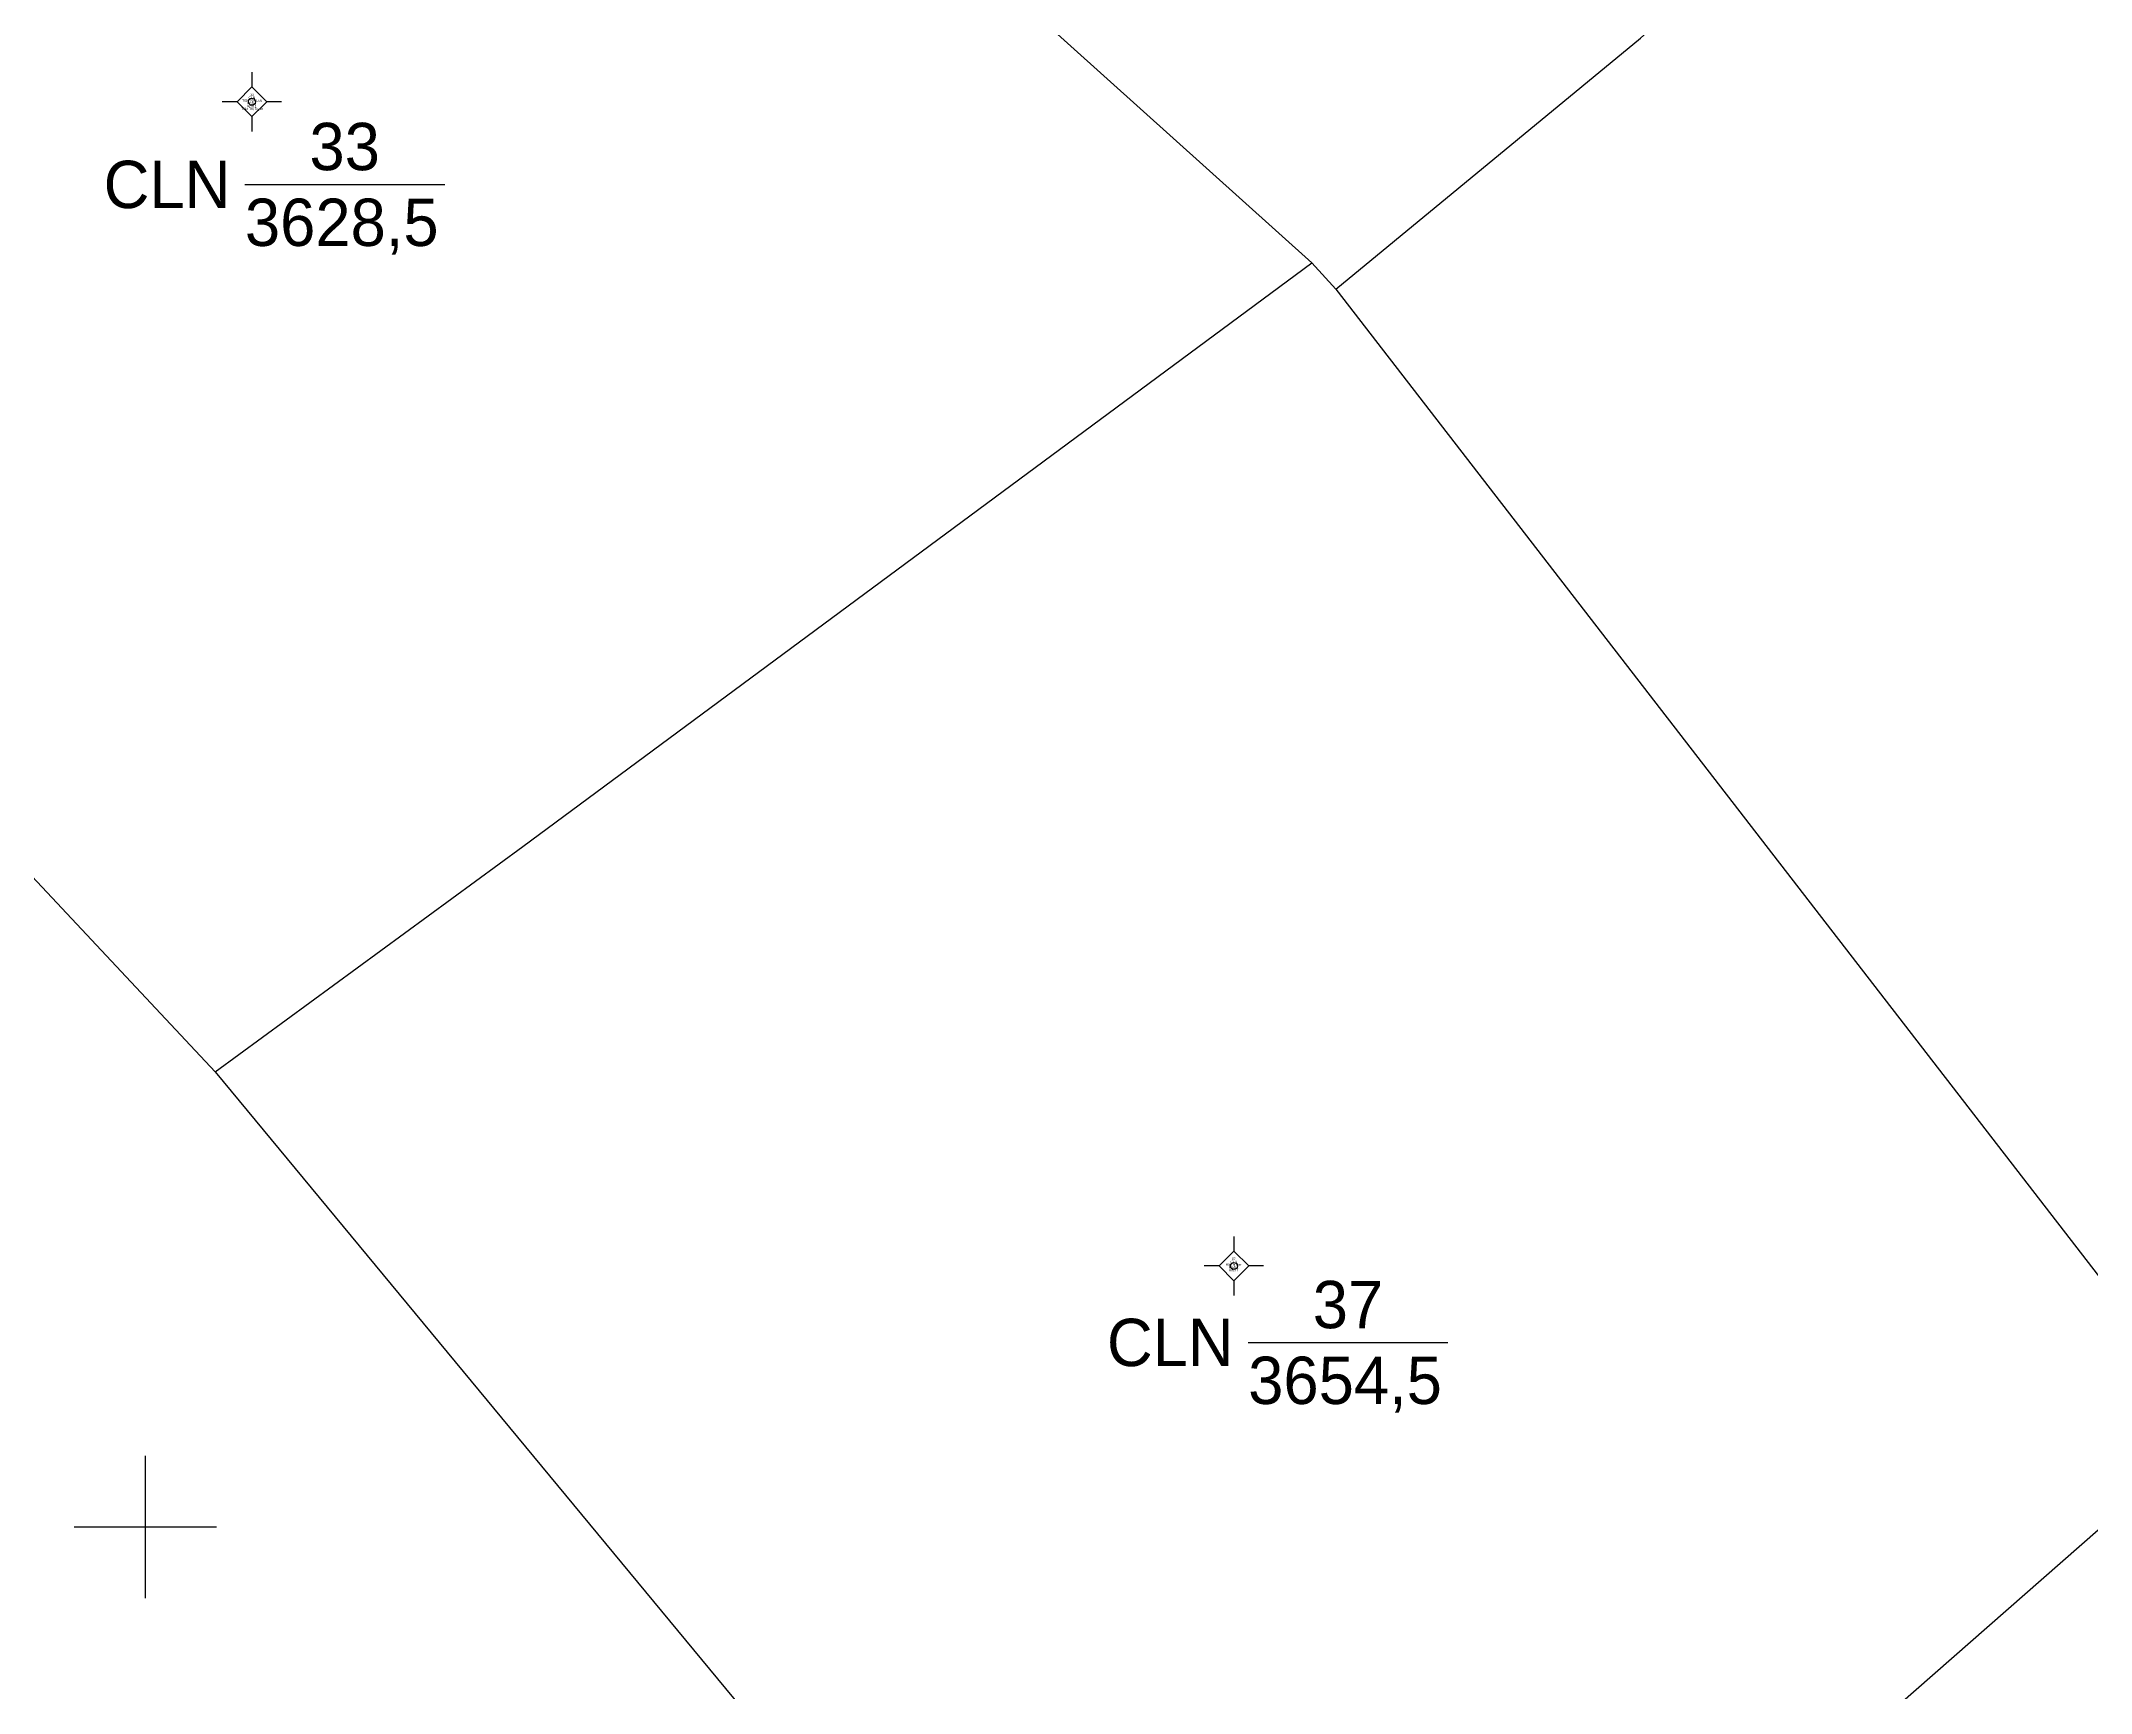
# Model space of a CAD drawing. Extents: x 549390 to 550118, y 1841259 to 1842146.
# Drawn here: x 549595.6 to 549682.2, y 1841593 to 1841662.7 of the extents above; entities that cross this region are included whole.
import ezdxf

# ---------------------------------------------------------------- set-up
doc = ezdxf.new("R2010")
doc.units = 0
for name, color, linetype in [('Level 10', 7, 'Continuous'), ('Level 11', 7, 'Continuous'), ('Level 13', 7, 'Continuous'), ('Level 15', 7, 'Continuous'), ('Level 2', 7, 'Continuous'), ('Level 4', 7, 'Continuous'), ('Level 63', 7, 'Continuous')]:
    doc.layers.add(name, color=color, linetype=linetype)

msp = doc.modelspace()

# ---------------------------------------------------------------- linework, layer by layer
at = {"layer": 'Level 10'}
for p, q in [((549649.26, 1841653.38), (549650.27, 1841652.26)), ((549587.11, 1841636.12), (549602.95, 1841619.21)), ((549602.95, 1841619.21), (549645.67, 1841567.62))]:
    msp.add_line(p, q, dxfattribs=at)
for points in [[(549605.14, 1841702.82), (549636.15, 1841665.16), (549649.26, 1841653.38)], [(549650.27, 1841652.26), (549663.13, 1841662.86), (549688.79, 1841685.92), (549698.15, 1841693.16)], [(549602.95, 1841619.21), (549615.94, 1841628.73), (549649.26, 1841653.38)], [(549650.27, 1841652.26), (549685.49, 1841606.71), (549687.63, 1841604.46)], [(549645.67, 1841567.62), (549651.65, 1841572.36), (549659.4, 1841579.66), (549684.75, 1841601.89), (549687.63, 1841604.46)]]:
    msp.add_lwpolyline(points, dxfattribs=at)
at = {"layer": 'Level 11'}
for p, q in [((549604.501, 1841661.423), (549604.501, 1841660.798)), ((549604.501, 1841660.798), (549603.876, 1841660.173)), ((549605.126, 1841660.173), (549604.501, 1841660.798)), ((549603.876, 1841660.173), (549603.251, 1841660.173)), ((549603.876, 1841660.173), (549604.501, 1841659.548)), ((549604.501, 1841659.548), (549605.126, 1841660.173)), ((549604.501, 1841659.548), (549604.501, 1841658.923)), ((549605.751, 1841660.173), (549605.126, 1841660.173)), ((549645.967, 1841612.271), (549645.967, 1841611.646)), ((549645.342, 1841611.021), (549644.717, 1841611.021)), ((549645.967, 1841611.646), (549645.342, 1841611.021)), ((549645.342, 1841611.021), (549645.967, 1841610.396)), ((549646.592, 1841611.021), (549645.967, 1841611.646)), ((549645.967, 1841610.396), (549646.592, 1841611.021)), ((549647.217, 1841611.021), (549646.592, 1841611.021)), ((549645.967, 1841610.396), (549645.967, 1841609.771))]:
    msp.add_line(p, q, dxfattribs=at)
for centre in [(549604.501, 1841660.173), (549645.967, 1841611.021)]:
    msp.add_circle(centre, 0.15, dxfattribs=at)
at = {"layer": 'Level 13'}
for p, q in [((549604.2, 1841656.684), (549612.64, 1841656.684)), ((549646.566, 1841607.792), (549655.006, 1841607.792))]:
    msp.add_line(p, q, dxfattribs=at)
at = {"layer": 'Level 63'}
for points in [[(549600, 1841597), (549600, 1841603)], [(549597, 1841600), (549603, 1841600)]]:
    msp.add_lwpolyline(points, dxfattribs=at)

# ---------------------------------------------------------------- texts
at = {"layer": 'Level 13'}
for s, p in [('33', (549606.93, 1841657.284)), ('37', (549649.296, 1841608.392))]:
    msp.add_text(s, height=2, dxfattribs=at).set_placement(p)
at = {"layer": 'Level 15'}
for s, height, p in [('Trần Văn Lưu', 0.10002, (549604.084, 1841660.18)), ('CLN', 0.1, (549604.36, 1841660.3)), ('33', 0.1, (549604.429, 1841660.42)), ('Trần Thị Tuyết', 0.10002, (549604.057, 1841659.82)), ('Khối 1', 0.1, (549604.307, 1841660.06)), ('Khối 1', 0.1, (549604.307, 1841659.94)), ('Hồ Thị Lan', 0.1, (549645.619, 1841611.03)), ('Khối 1', 0.1, (549645.767, 1841610.91)), ('Khối 1', 0.1, (549645.767, 1841610.79)), ('CLN', 0.1, (549645.82, 1841611.15)), ('37', 0.1, (549645.879, 1841611.27))]:
    msp.add_text(s, height=height, dxfattribs=at).set_placement(p)
at = {"layer": 'Level 2'}
for p in [(549598.239, 1841655.684), (549640.605, 1841606.792)]:
    msp.add_text('CLN', height=2, dxfattribs=at).set_placement(p)
at = {"layer": 'Level 4'}
for s, p in [('3628,5', (549604.204, 1841654.084)), ('3654,5', (549646.57, 1841605.192))]:
    msp.add_text(s, height=2, dxfattribs=at).set_placement(p)

doc.saveas('drawing.dxf')
